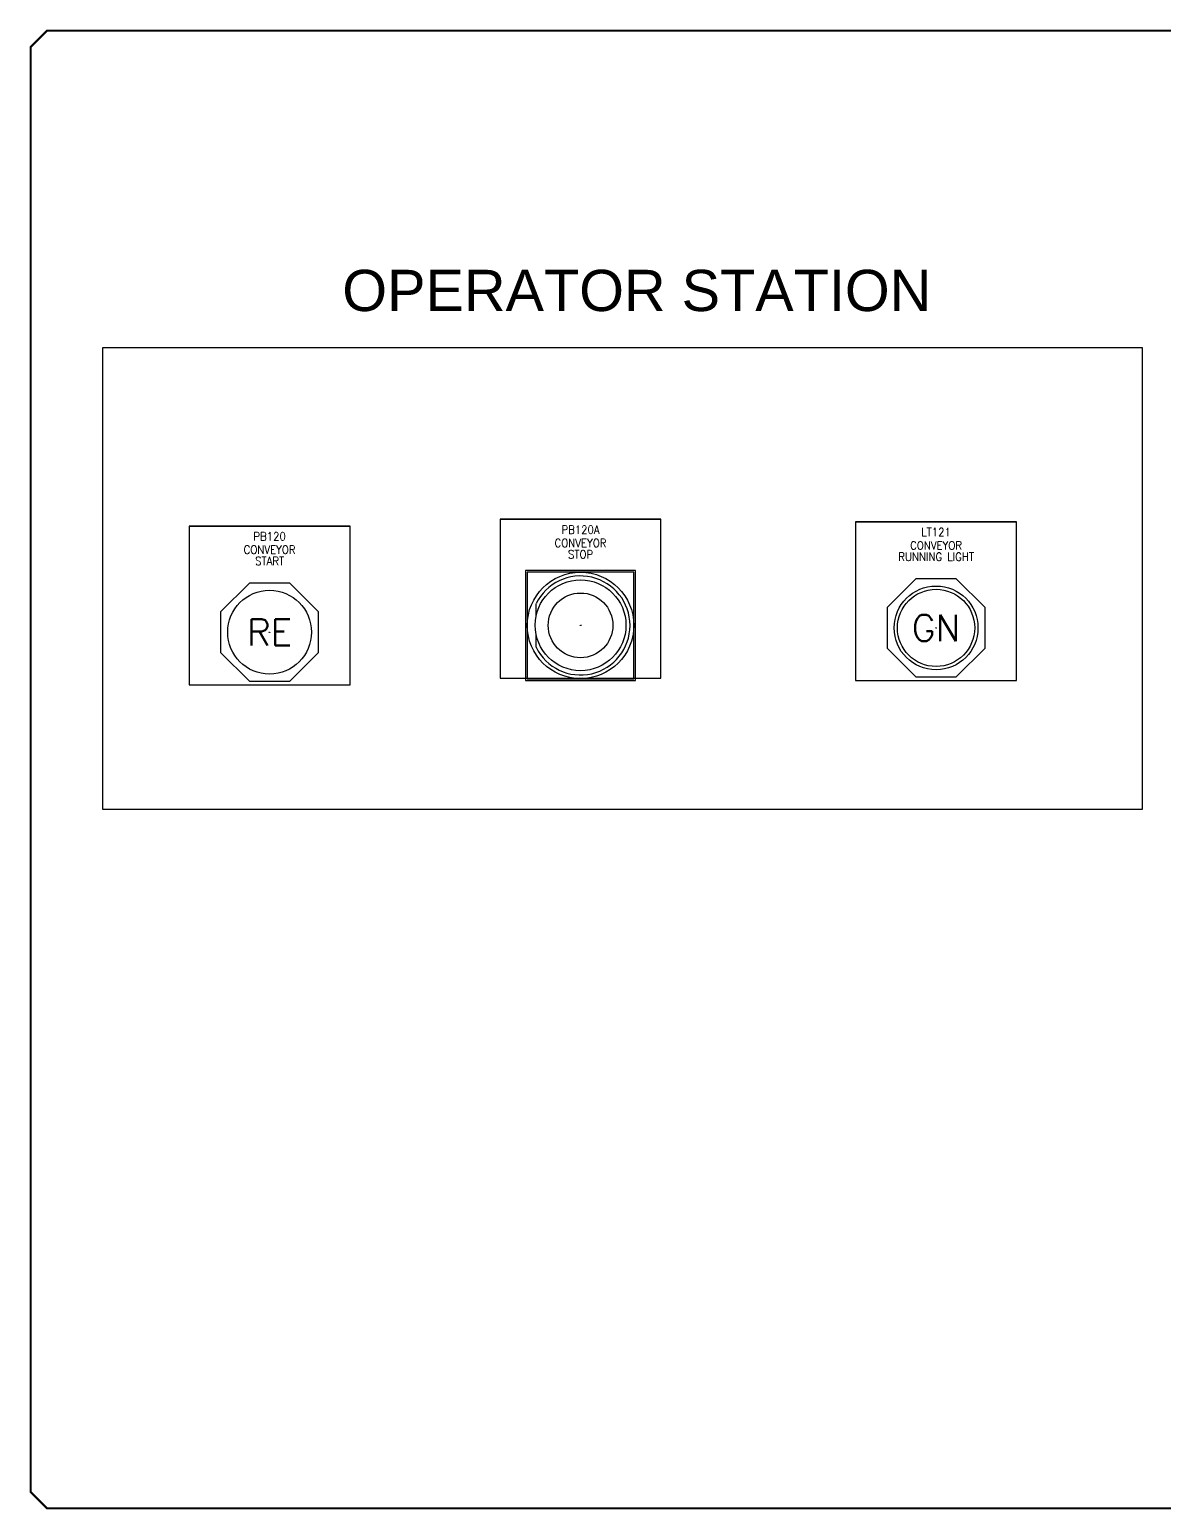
# Model space of a CAD drawing. Header units: inches. Extents: x 0 to 33.5, y 0 to 22.4.
# Drawn here: x 0.02 to 17.21, y 0.02 to 22.44 of the extents above; entities that cross this region are included whole.
import ezdxf
from ezdxf.enums import TextEntityAlignment as Align

# ---------------------------------------------------------------- set-up
doc = ezdxf.new("R2010")
doc.units = ezdxf.units.IN
doc.header["$MEASUREMENT"] = 0
for name, color, linetype in [('PMISC', 7, 'Continuous'), ('PNPD', 7, 'Continuous'), ('PNPG', 72, 'Continuous'), ('PNPT', 7, 'Continuous'), ('PSYMS', 7, 'Continuous'), ('PTAG', 150, 'Continuous'), ('SYMS', 7, 'Continuous'), ('TITLE', 7, 'Continuous')]:
    doc.layers.add(name, color=color, linetype=linetype)
doc.styles.add('ITALIC', font='ITALIC')
doc.styles.add('SIMPLEX', font='SIMPLEX')
doc.styles.get("Standard").update_dxf_attribs({"font": 'arial.ttf'})
doc.styles.add('WD', font='romans.shx')

# ---------------------------------------------------------------- blocks, each defined once
blk = doc.blocks.new('NO_NUM_acade_title')
at = {"layer": 'TITLE', "const_width": 0.0312}
blk.add_lwpolyline([(30.594, 0.281), (30.594, 22.177), (30.344, 22.427), (0.281, 22.427), (0.031, 22.177), (0.031, 0.281), (0.281, 0.031), (30.344, 0.031)], close=True, dxfattribs=at)
at = {"layer": 'TITLE', "color": 1, "style": 'ITALIC'}
for tag, height, p in [('TITLE#1', 0.125, (32.156, 3.406)), ('TITLE#2', 0.125, (32.156, 3.204)), ('TITLE#3', 0.125, (32.156, 3.001)), ('TITLE#4', 0.125, (32.156, 2.799)), ('DWG#', 0.2, (32.156, 0.826))]:
    blk.add_attdef(tag, text='', height=height, dxfattribs=at).set_placement(p, align=Align.CENTER)
at = {"layer": 'TITLE', "color": 1, "style": 'SIMPLEX'}
blk.add_attdef('CAD#', (30.826, 1.958), '', height=0.0938, rotation=90, dxfattribs=at)
at = {"layer": 'TITLE', "color": 1}
for tag, p, height, style in [('ENGINEER', (31.237, 1.958), 0.0938, 'ITALIC'), ('CHKDBY', (32.424, 1.958), 0.0938, 'ITALIC'), ('JOB#', (31.464, 1.644), 0.0938, 'SIMPLEX'), ('DRAWNBY', (32.494, 1.644), 0.0938, 'ITALIC'), ('SCALE', (31.353, 1.344), 0.0938, 'SIMPLEX'), ('DATE', (32.408, 1.344), 0.0938, 'SIMPLEX'), ('SHTS', (32.532, 0.25), 0.2, 'ITALIC')]:
    blk.add_attdef(tag, p, '', height=height, dxfattribs=dict(at, style=style))
at = {"layer": 'TITLE', "color": 1, "style": 'ITALIC'}
blk.add_attdef('SH#', text='', height=0.2, dxfattribs=at).set_placement((31.881, 0.25), align=Align.RIGHT)
at = {"layer": 'TITLE', "color": 7, "flags": 9}
blk.add_attdef('WD_TB', (31.219, 0.031), '', height=0.125, dxfattribs=at)
blk = doc.blocks.new('ABPHA010')
for p, q in [((-0.834, 0.834), (-0.834, -0.834)), ((0.834, 0.834), (-0.834, 0.834)), ((-0.808, 0.807), (-0.808, 0)), ((0, 0.807), (-0.808, 0.807)), ((0.807, 0.807), (0, 0.807)), ((0.807, 0), (0.807, 0.807)), ((0.834, -0.834), (0.834, 0.834)), ((-0.673, 0.142), (-0.673, 0.33)), ((-0.808, 0), (-0.808, -0.808)), ((-0.673, -0.331), (-0.673, -0.136)), ((0.807, -0.808), (0.807, 0)), ((-0.834, -0.834), (0.834, -0.834)), ((-0.808, -0.808), (0, -0.808)), ((0, -0.808), (0.807, -0.808))]:
    blk.add_line(p, q)
for centre, radius in [((0, 0), 0.807), ((0, 0.003), 0.688), ((0, 0.002), 0.49)]:
    blk.add_circle(centre, radius)
blk.add_arc((0, 0), 0.75, 206.1442, 153.8558)
blk = doc.blocks.new('ABPB3R')
for p, q in [((-0.307, 0.742), (-0.742, 0.307)), ((0.307, 0.742), (-0.307, 0.742)), ((0.742, 0.307), (0.307, 0.742)), ((-0.742, 0.307), (-0.742, -0.307)), ((0.742, -0.307), (0.742, 0.307)), ((-0.742, -0.307), (-0.307, -0.742)), ((0.307, -0.742), (0.742, -0.307)), ((-0.307, -0.742), (0.307, -0.742))]:
    blk.add_line(p, q)
blk.add_circle((0, 0), 0.635)
at = {"style": 'WD'}
blk.add_attdef('COLOR', text='', height=0.4, dxfattribs=at).set_placement((0, 0), align=Align.MIDDLE)
blk = doc.blocks.new('ABLT3G')
for p, q in [((-0.307, 0.742), (-0.742, 0.307)), ((0.307, 0.742), (-0.307, 0.742)), ((0.742, 0.307), (0.307, 0.742)), ((-0.742, 0.307), (-0.742, -0.307)), ((0.742, -0.307), (0.742, 0.307)), ((-0.742, -0.307), (-0.307, -0.742)), ((0.307, -0.742), (0.742, -0.307)), ((-0.307, -0.742), (0.307, -0.742))]:
    blk.add_line(p, q)
for radius in [0.635, 0.585]:
    blk.add_circle((0, 0), radius)
at = {"style": 'WD'}
blk.add_attdef('COLOR', text='', height=0.4, dxfattribs=at).set_placement((0, 0), align=Align.MIDDLE)
blk = doc.blocks.new('NPAB8HA')
for p, q in [((1.219, 1.609), (-1.219, 1.609)), ((-1.219, 1.609), (-1.219, -0.797)), ((-1.219, 1.609), (1.219, 1.609)), ((1.219, -0.797), (1.219, 1.609)), ((-1.219, -0.797), (1.219, -0.797))]:
    blk.add_line(p, q)
at = {"style": 'WD'}
for tag, height, width, flags, p in [('P_TAG1', 0.125, 0.9, 8, (0, 1.39)), ('DESC1', 0.125, 0.9, 8, (0, 1.188)), ('DESC2', 0.125, 0.9, 8, (0.001, 1.016)), ('DESC3', 0.125, 0.9, 8, (0.001, 0.844)), ('ASSYCODE', 0.01, 0.9, 9, (0.328, 0.969)), ('MFG', 0.01, 0.9, 9, (0.328, 1)), ('CAT', 0.01, 0.9, 9, (0.328, 0.984)), ('POS2', 0.1, 0.7, 8, (0.001, 0.703))]:
    blk.add_attdef(tag, text='', height=height, dxfattribs=dict(at, width=width, flags=flags)).set_placement(p, align=Align.CENTER)
at = {"style": 'WD', "width": 0.7, "flags": 8}
blk.add_attdef('POS1', text='', height=0.1, dxfattribs=at).set_placement((-0.311, 0.578), align=Align.RIGHT)
blk.add_attdef('POS3', (0.314, 0.578), '', height=0.1, dxfattribs=at)

msp = doc.modelspace()

# ---------------------------------------------------------------- linework, layer by layer
at = {"layer": 'SYMS'}
msp.add_lwpolyline([(1.125, 17.625), (16.875, 17.625), (16.875, 10.625), (1.125, 10.625)], close=True, dxfattribs=at)

# ---------------------------------------------------------------- block references
msp.add_blockref('NO_NUM_acade_title', (0, 0))
at = {"layer": 'PNPG'}
ref = msp.add_blockref('NPAB8HA', (3.652, 13.31), dxfattribs=at)
ref.add_attrib('DESC2', 'START', dxfattribs={"layer": 'PNPD', "height": 0.125, "style": 'WD', "width": 0.9, "flags": 8}).set_placement((3.653, 14.326), align=Align.CENTER)
ref.add_attrib('DESC1', 'CONVEYOR', dxfattribs={"layer": 'PNPD', "height": 0.125, "style": 'WD', "width": 0.9, "flags": 8}).set_placement((3.652, 14.498), align=Align.CENTER)
ref.add_attrib('P_TAG1', 'PB120', dxfattribs={"layer": 'PNPT', "height": 0.125, "style": 'WD', "width": 0.9, "flags": 8}).set_placement((3.652, 14.7), align=Align.CENTER)
ref = msp.add_blockref('NPAB8HA', (8.363, 13.412), dxfattribs=at)
ref.add_attrib('DESC2', 'STOP', dxfattribs={"layer": 'PNPD', "height": 0.125, "style": 'WD', "width": 0.9, "flags": 8}).set_placement((8.364, 14.427), align=Align.CENTER)
ref.add_attrib('DESC1', 'CONVEYOR', dxfattribs={"layer": 'PNPD', "height": 0.125, "style": 'WD', "width": 0.9, "flags": 8}).set_placement((8.363, 14.599), align=Align.CENTER)
ref.add_attrib('P_TAG1', 'PB120A', dxfattribs={"layer": 'PNPT', "height": 0.125, "style": 'WD', "width": 0.9, "flags": 8}).set_placement((8.363, 14.801), align=Align.CENTER)
ref = msp.add_blockref('NPAB8HA', (13.75, 13.375), dxfattribs=at)
ref.add_attrib('DESC2', 'RUNNING LIGHT', dxfattribs={"layer": 'PNPD', "height": 0.125, "style": 'WD', "width": 0.9, "flags": 8}).set_placement((13.751, 14.391), align=Align.CENTER)
ref.add_attrib('DESC1', 'CONVEYOR', dxfattribs={"layer": 'PNPD', "height": 0.125, "style": 'WD', "width": 0.9, "flags": 8}).set_placement((13.75, 14.562), align=Align.CENTER)
ref.add_attrib('P_TAG1', 'LT121', dxfattribs={"layer": 'PNPT', "height": 0.125, "style": 'WD', "width": 0.9, "flags": 8}).set_placement((13.75, 14.765), align=Align.CENTER)
at = {"layer": 'PSYMS'}
ref = msp.add_blockref('ABPHA010', (8.363, 13.412), dxfattribs=at)
ref.add_attrib('P_TAG1', 'PB120A', dxfattribs={"layer": 'PTAG', "height": 0.00492, "style": 'WD', "flags": 8}).set_placement((8.363, 13.412), align=Align.MIDDLE_CENTER)
ref = msp.add_blockref('ABPB3R', (3.652, 13.31), dxfattribs=at)
ref.add_attrib('COLOR', 'RE', dxfattribs={"layer": 'PMISC', "height": 0.4, "style": 'WD'}).set_placement((3.652, 13.31), align=Align.MIDDLE)
ref.add_attrib('P_TAG1', 'PB120', dxfattribs={"layer": 'PTAG', "height": 0.00492, "style": 'WD', "flags": 8}).set_placement((3.652, 13.31), align=Align.MIDDLE_CENTER)
ref = msp.add_blockref('ABLT3G', (13.75, 13.375), dxfattribs=at)
ref.add_attrib('COLOR', 'GN', dxfattribs={"layer": 'PMISC', "height": 0.4, "style": 'WD'}).set_placement((13.75, 13.375), align=Align.MIDDLE)
ref.add_attrib('P_TAG1', 'LT121', dxfattribs={"layer": 'PTAG', "height": 0.00492, "style": 'WD', "flags": 8}).set_placement((13.75, 13.375), align=Align.MIDDLE_CENTER)

# ---------------------------------------------------------------- texts
at = {"layer": 'SYMS'}
msp.add_text('OPERATOR STATION', height=0.625, dxfattribs=at).set_placement((4.753, 18.177))

doc.saveas('drawing.dxf')
